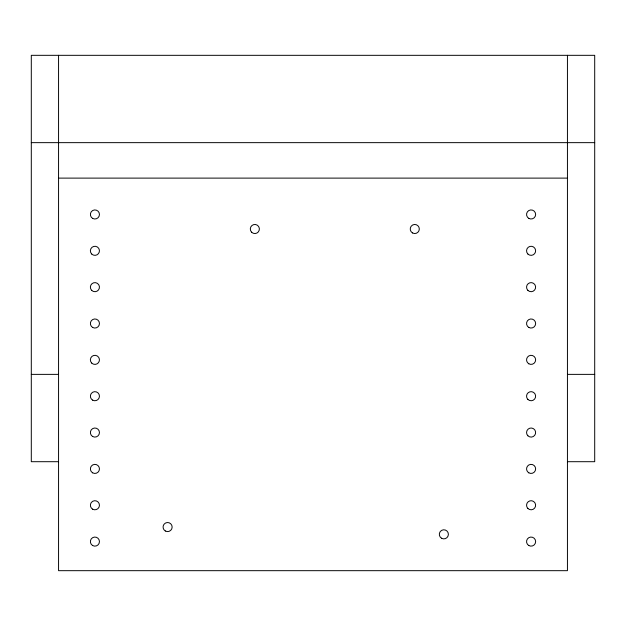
<?xml version="1.0" encoding="UTF-8"?>
<svg xmlns="http://www.w3.org/2000/svg" width="626" height="626" viewBox="0 0 626 626"><rect width="100%" height="100%" fill="white"/><g stroke="black" fill="none" stroke-linecap="round" stroke-linejoin="round"><path stroke-width="0.94" d="M31.3 142.65L594.7 142.65M58.562 178.113L567.438 178.113M31.3 374.371L58.562 374.371M567.438 374.371L594.7 374.371M58.562 461.698L31.3 461.698L31.3 55.323L594.7 55.323L594.7 461.698L567.438 461.698M567.438 55.323L567.438 570.677L58.562 570.677L58.562 55.323M165.334 530.997A4.546 4.546 0 0 0 172.15 527.061A4.546 4.546 0 0 0 165.334 523.125A4.546 4.546 0 0 0 165.334 530.997M441.58 538.266A4.546 4.546 0 0 0 448.396 534.33A4.546 4.546 0 0 0 441.58 530.394A4.546 4.546 0 0 0 441.58 538.266M412.503 232.935A4.546 4.546 0 0 0 419.318 228.999A4.546 4.546 0 0 0 412.503 225.07A4.546 4.546 0 0 0 412.503 232.935M251.629 232.215A4.546 4.546 0 0 0 259.234 230.18A4.546 4.546 0 0 0 253.663 224.617A4.546 4.546 0 0 0 251.629 232.215M92.64 545.536A4.546 4.546 0 0 0 99.456 541.6A4.546 4.546 0 0 0 92.64 537.664A4.546 4.546 0 0 0 92.64 545.536M92.64 509.188A4.546 4.546 0 0 0 99.456 505.252A4.546 4.546 0 0 0 92.64 501.316A4.546 4.546 0 0 0 92.64 509.188M92.64 472.833A4.546 4.546 0 0 0 99.456 468.905A4.546 4.546 0 0 0 92.64 464.969A4.546 4.546 0 0 0 92.64 472.833M92.64 436.486A4.546 4.546 0 0 0 99.456 432.55A4.546 4.546 0 0 0 92.64 428.622A4.546 4.546 0 0 0 92.64 436.486M92.64 400.139A4.546 4.546 0 0 0 99.456 396.203A4.546 4.546 0 0 0 92.64 392.267A4.546 4.546 0 0 0 92.64 400.139M91.693 363.072A4.546 4.546 0 0 0 99.299 361.03A4.546 4.546 0 0 0 93.736 355.466A4.546 4.546 0 0 0 91.693 363.072M92.64 327.445A4.546 4.546 0 0 0 99.456 323.509A4.546 4.546 0 0 0 92.64 319.573A4.546 4.546 0 0 0 92.64 327.445M91.693 290.37A4.546 4.546 0 0 0 99.299 288.336A4.546 4.546 0 0 0 93.736 282.772A4.546 4.546 0 0 0 91.693 290.37M91.693 254.023A4.546 4.546 0 0 0 99.299 251.988A4.546 4.546 0 0 0 93.736 246.425A4.546 4.546 0 0 0 91.693 254.023M92.64 218.396A4.546 4.546 0 0 0 99.456 214.46A4.546 4.546 0 0 0 92.64 210.532A4.546 4.546 0 0 0 92.64 218.396M528.821 218.396A4.546 4.546 0 0 0 535.637 214.46A4.546 4.546 0 0 0 528.821 210.532A4.546 4.546 0 0 0 528.821 218.396M527.875 254.023A4.546 4.546 0 0 0 535.48 251.988A4.546 4.546 0 0 0 529.917 246.425A4.546 4.546 0 0 0 527.875 254.023M527.875 435.766A4.546 4.546 0 0 0 535.48 433.732A4.546 4.546 0 0 0 529.917 428.168A4.546 4.546 0 0 0 527.875 435.766M527.875 290.37A4.546 4.546 0 0 0 535.48 288.336A4.546 4.546 0 0 0 529.917 282.772A4.546 4.546 0 0 0 527.875 290.37M527.875 399.419A4.546 4.546 0 0 0 535.48 397.385A4.546 4.546 0 0 0 529.917 391.813A4.546 4.546 0 0 0 527.875 399.419M528.821 363.792A4.546 4.546 0 0 0 535.637 359.856A4.546 4.546 0 0 0 528.821 355.92A4.546 4.546 0 0 0 528.821 363.792M528.821 472.833A4.546 4.546 0 0 0 535.637 468.905A4.546 4.546 0 0 0 528.821 464.969A4.546 4.546 0 0 0 528.821 472.833M528.821 327.445A4.546 4.546 0 0 0 535.637 323.509A4.546 4.546 0 0 0 528.821 319.573A4.546 4.546 0 0 0 528.821 327.445M528.821 545.536A4.546 4.546 0 0 0 535.637 541.6A4.546 4.546 0 0 0 528.821 537.664A4.546 4.546 0 0 0 528.821 545.536M527.875 508.461A4.546 4.546 0 0 0 535.48 506.426A4.546 4.546 0 0 0 529.917 500.863A4.546 4.546 0 0 0 527.875 508.461"/></g></svg>
